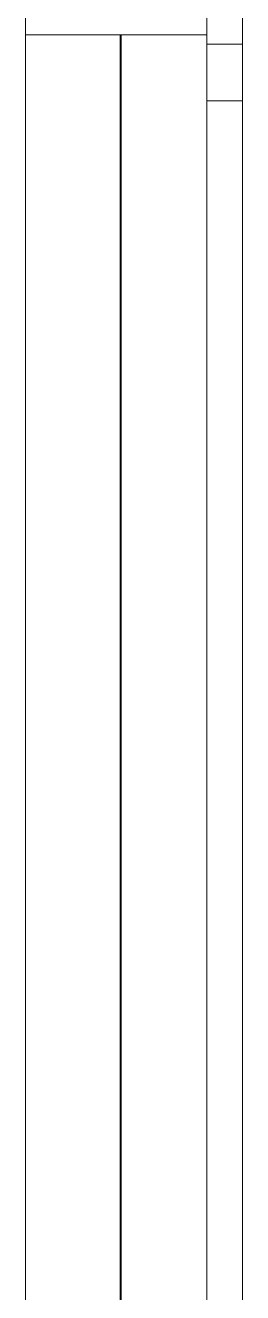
# Model space of a CAD drawing. Header units: inches. Extents: x 920 to 2661, y -647 to 1865.
# Drawn here: x 2654.7 to 2660.69, y 1154.42 to 1189.39 of the extents above; entities that cross this region are included whole.
import ezdxf

# ---------------------------------------------------------------- set-up
doc = ezdxf.new("R2010")
doc.units = ezdxf.units.IN
doc.header["$MEASUREMENT"] = 0
doc.linetypes.add('IMPORT-Double Dash 3_8_', pattern=[1, 0.375, -0.125, 0.125, -0.125, 0.125, -0.125])
for name, color, linetype, lineweight in [('A-GLAZ', 151, 'Continuous', 18), ('basebuilding_dwg', 8, 'Continuous', 9), ('I-WALL', 2, 'Continuous', 18)]:
    doc.layers.add(name, color=color, linetype=linetype, lineweight=lineweight)

# ---------------------------------------------------------------- blocks, each defined once
blk = doc.blocks.new('Frameless opening with glazing - 58_ x 84_-4768084-FIRST FLOOR CONSTRUCTION')
at = {"layer": 'A-GLAZ', "lineweight": 40}
blk.add_line((-30, 0.125), (27, 0.125), dxfattribs=at)
blk = doc.blocks.new('basebuilding_dwg-4266169-FIRST FLOOR CONSTRUCTION')
at = {"lineweight": 9}
for p, q in [((2137.675, 1188.873), (2138.663, 1188.873)), ((2137.675, 1187.31), (2138.663, 1187.31))]:
    blk.add_line(p, q, dxfattribs=at)
at = {"lineweight": 9, "flags": 128}
blk.add_lwpolyline([(2137.675, 756.873), (2138.663, 756.873), (2138.663, 794.498), (2138.663, 1187.31), (2138.663, 1226.498), (2137.675, 1226.498)], dxfattribs=at)

msp = doc.modelspace()

# ---------------------------------------------------------------- linework, layer by layer
at = {"layer": 'I-WALL'}
for p, q in [((2659.704, 1189.129), (2659.704, 1227.902)), ((2654.704, 1190.784), (2654.704, 1189.129)), ((2654.704, 1189.129), (2659.704, 1189.129))]:
    msp.add_line(p, q, dxfattribs=at)
at = {"layer": 'I-WALL', "lineweight": 9}
for p, q in [((2654.704, 1132.129), (2654.704, 1189.129)), ((2659.704, 1189.129), (2659.704, 1132.129))]:
    msp.add_line(p, q, dxfattribs=at)

# ---------------------------------------------------------------- block references
at = {"layer": 'A-GLAZ', "rotation": 269.9999999999999}
msp.add_blockref('Frameless opening with glazing - 58_ x 84_-4768084-FIRST FLOOR CONSTRUCTION', (2657.204, 1159.129), dxfattribs=at)
at = {"layer": 'basebuilding_dwg', "color": 250, "linetype": 'IMPORT-Double Dash 3_8_', "lineweight": 18}
msp.add_blockref('basebuilding_dwg-4266169-FIRST FLOOR CONSTRUCTION', (522.029, 0), dxfattribs=at)

doc.saveas('drawing.dxf')
